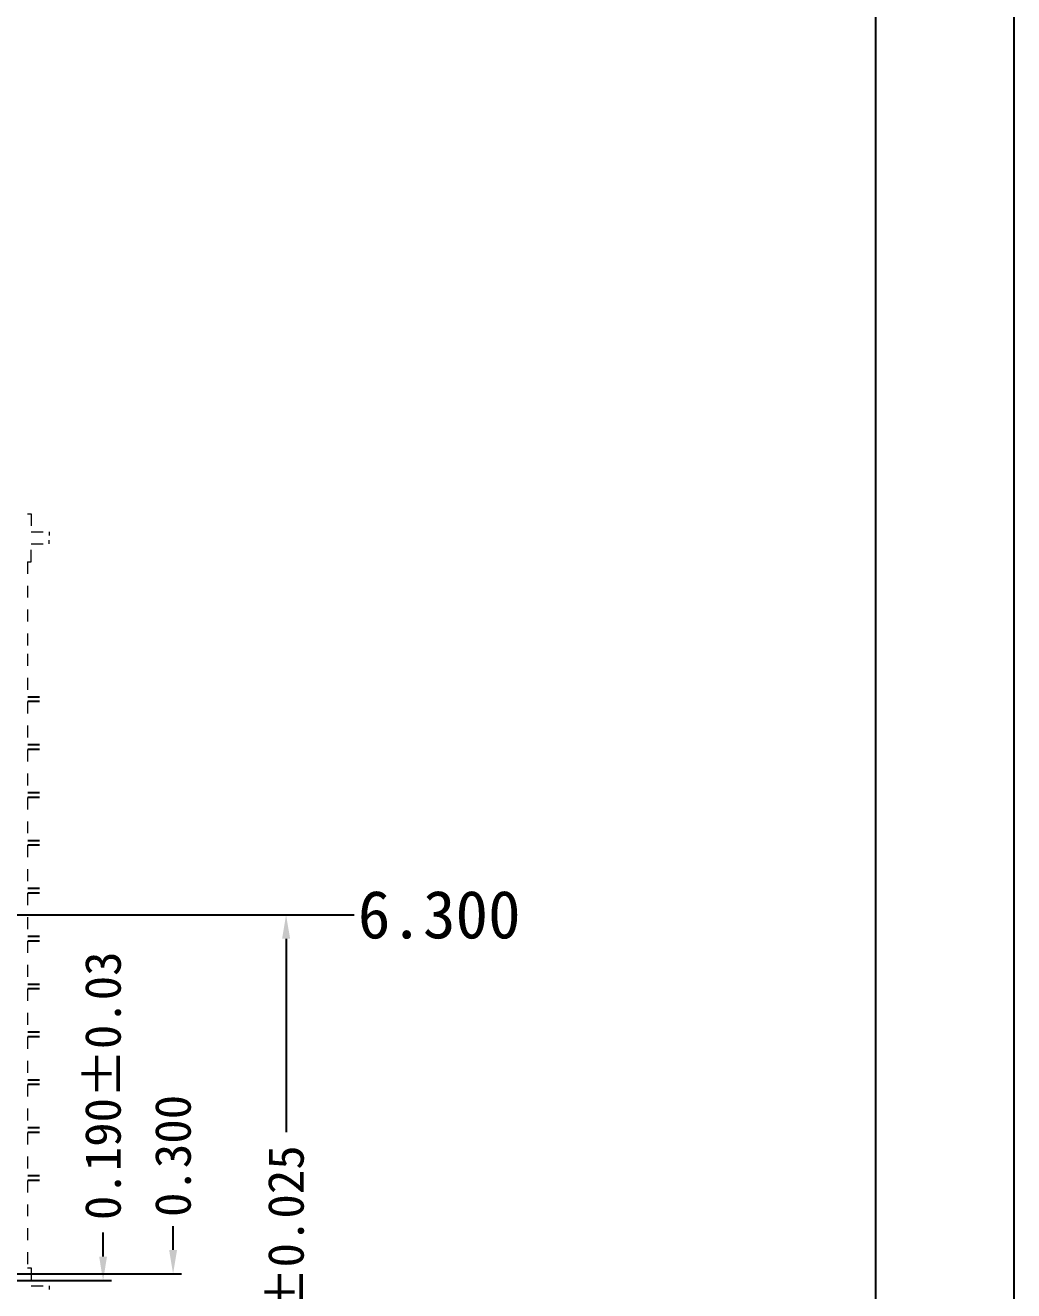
# Model space of a CAD drawing. Header units: inches. Extents: x 5 to 403, y 5 to 265.
# Drawn here: x 236.51 to 244.76, y 230.11 to 240.69 of the extents above; entities that cross this region are included whole.
import ezdxf

# ---------------------------------------------------------------- set-up
doc = ezdxf.new("R2010")
doc.units = ezdxf.units.IN
doc.header["$MEASUREMENT"] = 0
doc.linetypes.add('HIDDEN', pattern=[0.375, 0.25, -0.125])
doc.layers.add('1D（虚线、T-shape等)', color=4, linetype='Continuous')
doc.layers.add('DIM(尺寸标注）', color=4, linetype='Continuous')
doc.styles.get("Standard").update_dxf_attribs({"font": ''})
doc.styles.add('宋体', font='')
doc.styles.get('Standard').set_extended_font_data('SimSun')
doc.styles.get('宋体').set_extended_font_data('SimSun')
doc.dimstyles.new('ISO-25', dxfattribs={"dimtxt": 0.2, "dimasz": 0.15, "dimexe": 0.025, "dimexo": 0.025, "dimgap": 0.025, "dimtad": 0, "dimdec": 3, "dimzin": 1, "dimdsep": 46, "dimtxsty": '宋体', "dimcen": 0.15, "dimadec": 0, "dimazin": 0, "dimtfac": 1, "dimtdec": 3, "dimtmove": 0, "dimatfit": 3, "dimfxl": 0, "dimarcsym": 0})
doc.dimstyles.get("Standard").update_dxf_attribs({"dimtxt": 0.18, "dimasz": 0.18, "dimexe": 0.18, "dimexo": 0.0625, "dimgap": 0.09, "dimtad": 0, "dimtih": 1, "dimtoh": 1, "dimdec": 4, "dimzin": 0, "dimdsep": 46, "dimtxsty": 'Standard', "dimcen": 0.09, "dimadec": 0, "dimazin": 0, "dimtfac": 1, "dimtdec": 4, "dimtofl": 0, "dimtmove": 0, "dimatfit": 3, "dimfxl": 0, "dimtolj": 1, "dimtzin": 0, "dimarcsym": 0})

# ---------------------------------------------------------------- blocks, each defined once
blk = doc.blocks.new('*D117')
at = {"layer": 'Defpoints', "color": 0}
for p in [(236.355, 230.255), (237.74, 230.255), (236.355, 229.955)]:
    blk.add_point(p, dxfattribs=at)
at = {"layer": 'DIM(尺寸标注）'}
for p, q in [((237.74, 230.455), (237.74, 230.655)), ((236.425, 230.255), (237.81, 230.255)), ((236.425, 229.955), (237.81, 229.955)), ((237.74, 229.755), (237.74, 229.555))]:
    blk.add_line(p, q, dxfattribs=at)
for points in [[(237.707, 230.455), (237.773, 230.455), (237.74, 230.255)], [(237.773, 229.755), (237.707, 229.755), (237.74, 229.955)]]:
    blk.add_solid(points, dxfattribs=at)
at = {"layer": 'DIM(尺寸标注）', "insert": (237.74, 231.241), "char_height": 0.3, "attachment_point": 5, "rotation": 90, "style": '宋体'}
blk.add_mtext('0.300', dxfattribs=at)
blk = doc.blocks.new('*D118')
at = {"layer": 'Defpoints', "color": 0}
for p in [(235.99, 230.2), (237.155, 230.2), (235.99, 230.01)]:
    blk.add_point(p, dxfattribs=at)
at = {"layer": 'DIM(尺寸标注）'}
for p, q in [((237.155, 230.4), (237.155, 230.6)), ((236.06, 230.2), (237.225, 230.2)), ((236.06, 230.01), (237.225, 230.01)), ((237.155, 229.81), (237.155, 229.61))]:
    blk.add_line(p, q, dxfattribs=at)
for points in [[(237.122, 230.4), (237.188, 230.4), (237.155, 230.2)], [(237.188, 229.81), (237.122, 229.81), (237.155, 230.01)]]:
    blk.add_solid(points, dxfattribs=at)
at = {"layer": 'DIM(尺寸标注）', "insert": (237.155, 231.827), "char_height": 0.3, "attachment_point": 5, "rotation": 90, "style": '宋体'}
blk.add_mtext('0.190%%p0.03', dxfattribs=at)
blk = doc.blocks.new('*D119')
at = {"layer": 'Defpoints', "color": 0}
for p in [(234.995, 233.255), (238.22, 226.955), (238.684, 226.955)]:
    blk.add_point(p, dxfattribs=at)
at = {"layer": 'DIM(尺寸标注）'}
for p, q in [((235.065, 233.255), (238.754, 233.255)), ((238.684, 233.055), (238.684, 231.439)), ((238.684, 227.155), (238.684, 228.772)), ((238.29, 226.955), (238.754, 226.955))]:
    blk.add_line(p, q, dxfattribs=at)
for points in [[(238.718, 233.055), (238.651, 233.055), (238.684, 233.255)], [(238.651, 227.155), (238.718, 227.155), (238.684, 226.955)]]:
    blk.add_solid(points, dxfattribs=at)
at = {"layer": 'DIM(尺寸标注）', "insert": (238.684, 230.105), "char_height": 0.3, "attachment_point": 5, "rotation": 90, "style": '宋体'}
blk.add_mtext('6.300%%p0.025', dxfattribs=at)
blk = doc.blocks.new('*D5')
at = {"layer": 'Defpoints', "color": 0}
for p in [(237.769, 233.255), (239.252, 233.255), (234.995, 226.955)]:
    blk.add_point(p, dxfattribs=at)
at = {"layer": 'DIM(尺寸标注）', "color": 0, "lineweight": -2}
blk.add_line((237.794, 233.255), (239.252, 233.255), dxfattribs=at)
at = {"layer": 'DIM(尺寸标注）', "color": 0, "insert": (239.964, 233.255), "char_height": 0.4, "attachment_point": 5, "style": '宋体'}
blk.add_mtext('6.300', dxfattribs=at)

msp = doc.modelspace()

# ---------------------------------------------------------------- linework, layer by layer
at = {"elevation": 0.25786}
for points in [[(210.04299, 242.40197), (244.76411, 242.40197), (244.76411, 194.18705), (210.04299, 194.18705)], [(214.19242, 241.42447), (243.60816, 241.42447), (243.60816, 195.15869), (214.19242, 195.15869)]]:
    msp.add_lwpolyline(points, close=True, dxfattribs=at)
at = {"layer": '1D（虚线、T-shape等)', "linetype": 'HIDDEN', "ltscale": 0.2}
for p, q in [((236.62511, 235.07427, 0.24017), (236.52411, 235.07427, 0.24017)), ((236.62511, 235.03627, 0.24017), (236.52411, 235.03627, 0.24017)), ((236.62511, 234.67427, 0.24017), (236.52411, 234.67427, 0.24017)), ((236.62511, 234.63627, 0.24017), (236.52411, 234.63627, 0.24017)), ((236.62511, 234.27427, 0.24017), (236.52411, 234.27427, 0.24017)), ((236.62511, 234.23627, 0.24017), (236.52411, 234.23627, 0.24017)), ((236.62511, 233.87427, 0.24017), (236.52411, 233.87427, 0.24017)), ((236.62511, 233.83627, 0.24017), (236.52411, 233.83627, 0.24017)), ((236.62511, 233.47427, 0.24017), (236.52411, 233.47427, 0.24017)), ((236.62511, 233.43627, 0.24017), (236.52411, 233.43627, 0.24017)), ((236.62511, 233.07427, 0.24017), (236.52411, 233.07427, 0.24017)), ((236.62511, 233.03627, 0.24017), (236.52411, 233.03627, 0.24017)), ((236.62511, 232.67427, 0.24017), (236.52411, 232.67427, 0.24017)), ((236.62511, 232.63627, 0.24017), (236.52411, 232.63627, 0.24017)), ((236.62511, 232.27427, 0.24017), (236.52411, 232.27427, 0.24017)), ((236.62511, 232.23627, 0.24017), (236.52411, 232.23627, 0.24017)), ((236.62511, 231.87427, 0.24017), (236.52411, 231.87427, 0.24017)), ((236.62511, 231.83627, 0.24017), (236.52411, 231.83627, 0.24017)), ((236.62511, 231.47427, 0.24017), (236.52411, 231.47427, 0.24017)), ((236.62511, 231.43627, 0.24017), (236.52411, 231.43627, 0.24017)), ((236.62511, 231.07427, 0.24017), (236.52411, 231.07427, 0.24017)), ((236.62511, 231.03627, 0.24017), (236.52411, 231.03627, 0.24017))]:
    msp.add_line(p, q, dxfattribs=at)
at = {"layer": '1D（虚线、T-shape等)', "linetype": 'HIDDEN', "lineweight": 0, "ltscale": 0.25, "elevation": 0.24017}
for points in [[(236.52411, 236.60527), (236.55511, 236.60527), (236.55511, 236.45527), (236.70511, 236.45527), (236.70511, 236.42427)], [(236.52411, 236.20527), (236.55511, 236.20527), (236.55511, 236.35527), (236.70511, 236.35527), (236.70511, 236.38627)], [(236.52411, 230.30527), (236.55511, 230.30527), (236.55511, 230.15527), (236.70511, 230.15527), (236.70511, 230.12427)]]:
    msp.add_lwpolyline(points, dxfattribs=at)
at = {"layer": '1D（虚线、T-shape等)', "linetype": 'HIDDEN', "lineweight": 0, "ltscale": 0.3, "elevation": 0.24017}
for points in [[(236.52411, 236.20527), (236.52411, 235.47427)], [(236.52411, 235.43627), (236.52411, 235.07427)], [(236.52411, 235.03627), (236.52411, 234.67427)], [(236.52411, 234.63627), (236.52411, 234.27427)], [(236.52411, 234.23627), (236.52411, 233.87427)], [(236.52411, 233.83627), (236.52411, 233.47427)], [(236.52411, 233.43627), (236.52411, 233.07427)], [(236.52411, 233.03627), (236.52411, 232.67427)], [(236.52411, 232.63627), (236.52411, 232.27427)], [(236.52411, 232.23627), (236.52411, 231.87427)], [(236.52411, 231.83627), (236.52411, 231.47427)], [(236.52411, 231.43627), (236.52411, 231.07427)], [(236.52411, 231.03627), (236.52411, 230.30527)]]:
    msp.add_lwpolyline(points, dxfattribs=at)

# ---------------------------------------------------------------- dimensions: what is measured, and where the dimension line sits
at = {"layer": 'DIM(尺寸标注）'}
dim = msp.add_ordinate_dim(feature_location=(237.7685, 233.25527, 0.24017), offset=(1.48306, 0), dtype=0, origin=(234.99507, 226.95527, 0.24017), dimstyle='ISO-25', override={"dimtxt": 0.4}, dxfattribs=at)
dim.commit()
dim.dimension.update_dxf_attribs({"geometry": '*D5', "text_midpoint": (239.96372, 233.25527, 0.24017)})
for base, p1, p2, override, picture, middle in [((238.68448, 226.95527, 0.24017), (234.99507, 233.25527, 0.24017), (238.22007, 226.95527, 0.24017), {"dimscale": 1, "dimtxt": 0.3, "dimasz": 0.2, "dimexe": 0.07, "dimexo": 0.07, "dimgap": 0.07, "dimtih": 0, "dimtoh": 0, "dimdec": 3, "dimzin": 1, "dimtxsty": '宋体', "dimcen": 0.1, "dimclrd": 256, "dimclre": 256, "dimclrt": 256, "dimtol": 1, "dimtp": 0.025, "dimtm": 0.025, "dimtofl": 0, "dimatfit": 0, "dimtolj": 0, "dimtzin": 8, "dimlwd": 65535, "dimlwe": 65535}, '*D119', (238.68448, 230.10527, 0.24017)), ((237.15487, 230.20027, 0.24017), (235.99011, 230.01027, 0.24017), (235.99011, 230.20027, 0.24017), {"dimscale": 1, "dimtxt": 0.3, "dimasz": 0.2, "dimexe": 0.07, "dimexo": 0.07, "dimgap": 0.07, "dimtih": 0, "dimtoh": 0, "dimdec": 3, "dimzin": 1, "dimtxsty": '宋体', "dimcen": 0.1, "dimclrd": 256, "dimclre": 256, "dimclrt": 256, "dimtol": 1, "dimtp": 0.03, "dimtm": 0.03, "dimtofl": 0, "dimatfit": 0, "dimtolj": 0, "dimtzin": 8, "dimlwd": 65535, "dimlwe": 65535}, '*D118', (237.15487, 231.82669, 0.24017)), ((237.74, 230.25527, 0.24017), (236.35511, 229.95527, 0.24017), (236.35511, 230.25527, 0.24017), {"dimscale": 1, "dimtxt": 0.3, "dimasz": 0.2, "dimexe": 0.07, "dimexo": 0.07, "dimgap": 0.07, "dimtih": 0, "dimtoh": 0, "dimdec": 3, "dimzin": 1, "dimtxsty": '宋体', "dimcen": 0.1, "dimclrd": 256, "dimclre": 256, "dimclrt": 256, "dimtol": 0, "dimlim": 0, "dimtp": 0.04, "dimtm": 0.04, "dimtofl": 0, "dimatfit": 0, "dimtolj": 0, "dimtzin": 8, "dimlwd": 65535, "dimlwe": 65535}, '*D117', (237.74, 231.24063, 0.24017))]:
    dim = msp.add_linear_dim(base=base, p1=p1, p2=p2, angle=90, dimstyle='Standard', override=override, dxfattribs=at)
    dim.commit()
    dim.dimension.update_dxf_attribs({"geometry": picture, "text_midpoint": middle})

doc.saveas('drawing.dxf')
